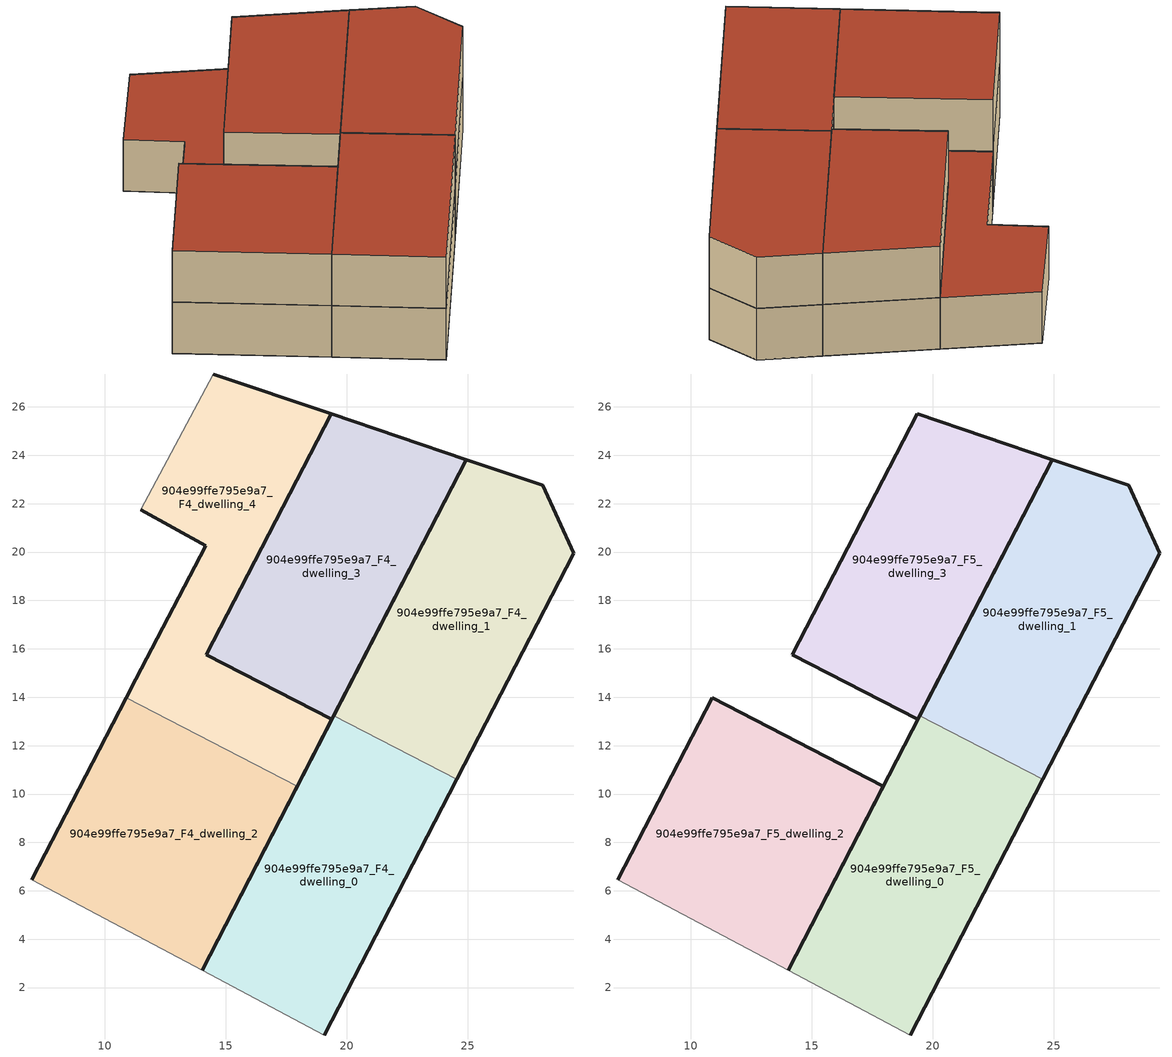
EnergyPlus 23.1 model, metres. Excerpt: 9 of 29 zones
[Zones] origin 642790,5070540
904e99ffe795e9a7_F4_dwelling_0
 floor to 904e99ffe795e9a7_F3_dwelling_0 (EU_floor_Construction): 19.08,0.04 24.55,10.6 19.47,13.24 14.02,2.72 z12
 wall outside (EU_wall_Construction): 14.02,2.72 19.47,13.24 / 24.55,10.6 19.08,0.04 z12:15
 wall adiabatic (EU_wall_Construction): 19.08,0.04 14.02,2.72 z12:15
 wall to 904e99ffe795e9a7_F4_dwelling_1 (EU_wall_Construction): 19.47,13.24 24.55,10.6 z12:15
904e99ffe795e9a7_F4_dwelling_1
 floor to 904e99ffe795e9a7_F3_dwelling_1 (EU_floor_Construction): 24.55,10.6 29.39,19.95 28.09,22.75 24.95,23.82 19.47,13.24 z12
 wall outside (EU_wall_Construction): 19.47,13.24 24.95,23.82 28.09,22.75 29.39,19.95 24.55,10.6 z12:15
904e99ffe795e9a7_F4_dwelling_2
 floor to 904e99ffe795e9a7_F3_dwelling_2 (EU_floor_Construction): 14.02,2.72 17.96,10.32 10.88,13.99 6.97,6.45 z12
 wall outside (EU_wall_Construction): 6.97,6.45 10.88,13.99 / 17.96,10.32 14.02,2.72 z12:15
 wall adiabatic (EU_wall_Construction): 14.02,2.72 6.97,6.45 z12:15
 wall to 904e99ffe795e9a7_F4_dwelling_4 (EU_wall_Construction): 10.88,13.99 17.96,10.32 z12:15
904e99ffe795e9a7_F4_dwelling_3
 floor to 904e99ffe795e9a7_F3_dwelling_3 (EU_floor_Construction): 19.39,13.08 24.95,23.82 19.35,25.71 14.2,15.77 z12
 wall outside (EU_wall_Construction): 24.95,23.82 19.39,13.08 14.2,15.77 19.35,25.71 24.95,23.82 z12:15
904e99ffe795e9a7_F4_dwelling_4
 floor to 904e99ffe795e9a7_F3_dwelling_4 (EU_floor_Construction): 17.96,10.32 19.39,13.08 14.2,15.77 19.35,25.71 14.48,27.36 11.48,21.76 14.18,20.25 11.28,14.75 10.88,13.99 z12
 wall outside (EU_wall_Construction): 10.88,13.99 11.28,14.75 14.18,20.25 11.48,21.76 / 14.48,27.36 19.35,25.71 14.2,15.77 19.39,13.08 17.96,10.32 z12:15
 wall adiabatic (EU_wall_Construction): 11.48,21.76 14.48,27.36 z12:15
 roof outside (EU_roof_Construction): 19.35,25.71 14.2,15.77 19.39,13.08 17.96,10.32 10.88,13.99 11.28,14.75 14.18,20.25 11.48,21.76 14.48,27.36 z15
904e99ffe795e9a7_F5_dwelling_0
 floor to 904e99ffe795e9a7_F4_dwelling_0 (EU_floor_Construction): 19.08,0.04 24.55,10.6 19.47,13.24 14.02,2.72 z15
 wall outside (EU_wall_Construction): 14.02,2.72 19.47,13.24 / 24.55,10.6 19.08,0.04 z15:18
 wall adiabatic (EU_wall_Construction): 19.08,0.04 14.02,2.72 z15:18
 wall to 904e99ffe795e9a7_F5_dwelling_1 (EU_wall_Construction): 19.47,13.24 24.55,10.6 z15:18
 roof outside (EU_roof_Construction): 24.55,10.6 19.08,0.04 14.02,2.72 19.47,13.24 z18
904e99ffe795e9a7_F5_dwelling_1
 floor to 904e99ffe795e9a7_F4_dwelling_1 (EU_floor_Construction): 24.55,10.6 29.39,19.95 28.09,22.75 24.95,23.82 19.47,13.24 z15
 wall outside (EU_wall_Construction): 19.47,13.24 24.95,23.82 28.09,22.75 29.39,19.95 24.55,10.6 z15:18
 roof outside (EU_roof_Construction): 28.09,22.75 29.39,19.95 24.55,10.6 19.47,13.24 24.95,23.82 z18
904e99ffe795e9a7_F5_dwelling_2
 floor to 904e99ffe795e9a7_F4_dwelling_2 (EU_floor_Construction): 14.02,2.72 17.96,10.32 10.88,13.99 6.97,6.45 z15
 wall outside (EU_wall_Construction): 6.97,6.45 10.88,13.99 17.96,10.32 14.02,2.72 z15:18
 wall adiabatic (EU_wall_Construction): 14.02,2.72 6.97,6.45 z15:18
 roof outside (EU_roof_Construction): 17.96,10.32 14.02,2.72 6.97,6.45 10.88,13.99 z18
904e99ffe795e9a7_F5_dwelling_3
 floor to 904e99ffe795e9a7_F4_dwelling_3 (EU_floor_Construction): 19.39,13.08 24.95,23.82 19.35,25.71 14.2,15.77 z15
 wall outside (EU_wall_Construction): 24.95,23.82 19.39,13.08 14.2,15.77 19.35,25.71 24.95,23.82 z15:18
 roof outside (EU_roof_Construction): 24.95,23.82 19.39,13.08 14.2,15.77 19.35,25.71 z18
[Building]
EU S2 Campaign: North Axis=0; Terrain=City; Solar Distribution=FullExterior
[Site:Location]
Lyon-Bron: Latitude=45.75; Longitude=5; Time Zone=1; Elevation=198
[SizingPeriod:WeatherFileDays]
AnnualSizingPeriod: Begin Month=1; Begin Day of Month=1; End Month=12; End Day of Month=31; Day of Week for Start Day=Monday; Use Weather File Daylight Saving Period=No; Use Weather File Rain and Snow Indicators=No
[MATERIAL]
EU_InternalMass_Material: Roughness=MediumRough; Thickness=0.1; Conductivity=1; Density=1800; Specific Heat=900; Thermal Absorptance=0.9; Solar Absorptance=0.7; Visible Absorptance=0.7
[MATERIAL:NOMASS] Roughness=MediumRough; Thermal Absorptance=0.9; Solar Absorptance=0.7; Visible Absorptance=0.7
Name | Thermal Resistance
EU_wall_NoMass | 0.776494
EU_roof_NoMass | 0.486893
EU_floor_NoMass | 0.421597
[CONSTRUCTION]
EU_wall_Construction: EU_wall_NoMass
EU_roof_Construction: EU_roof_NoMass
EU_floor_Construction: EU_floor_NoMass
EU_InternalMass_Construction: EU_InternalMass_Material
[ZONE] Type=1; Multiplier=1; Ceiling Height=autocalculate; Floor Area=autocalculate; Part of Total Floor Area=Yes
Name | Volume
904e99ffe795e9a7_F4_dwelling_0; 904e99ffe795e9a7_F5_dwelling_0 | 203.909
904e99ffe795e9a7_F4_dwelling_1; 904e99ffe795e9a7_F5_dwelling_1 | 203.936
904e99ffe795e9a7_F4_dwelling_2; 904e99ffe795e9a7_F5_dwelling_2 | 203.941
904e99ffe795e9a7_F4_dwelling_3; 904e99ffe795e9a7_F5_dwelling_3 | 203.933
904e99ffe795e9a7_F4_dwelling_4 | 203.922
[INTERNALMASS] Construction=EU_InternalMass_Construction
Name | Zone or ZoneList | Surface Area
904e99ffe795e9a7_F4_dwelling_0_EU_InternalMass | 904e99ffe795e9a7_F4_dwelling_0 | 67.9712
904e99ffe795e9a7_F4_dwelling_1_EU_InternalMass | 904e99ffe795e9a7_F4_dwelling_1 | 67.9787
904e99ffe795e9a7_F4_dwelling_2_EU_InternalMass | 904e99ffe795e9a7_F4_dwelling_2 | 67.9788
904e99ffe795e9a7_F4_dwelling_3_EU_InternalMass | 904e99ffe795e9a7_F4_dwelling_3 | 67.9776
904e99ffe795e9a7_F4_dwelling_4_EU_InternalMass | 904e99ffe795e9a7_F4_dwelling_4 | 67.9741
904e99ffe795e9a7_F5_dwelling_0_EU_InternalMass | 904e99ffe795e9a7_F5_dwelling_0 | 84.9731
904e99ffe795e9a7_F5_dwelling_1_EU_InternalMass | 904e99ffe795e9a7_F5_dwelling_1 | 84.9738
904e99ffe795e9a7_F5_dwelling_2_EU_InternalMass | 904e99ffe795e9a7_F5_dwelling_2 | 84.9746
904e99ffe795e9a7_F5_dwelling_3_EU_InternalMass | 904e99ffe795e9a7_F5_dwelling_3 | 84.9727
[OTHEREQUIPMENT] Fuel Type=Electricity; Design Level Calculation Method=Watts/Area; Power per Zone Floor Area=1; Fraction Latent=0; Fraction Radiant=0; Fraction Lost=0; Carbon Dioxide Generation Rate=0; EndUse Subcategory=EU_Step8_InternalGains
Name | Zone or ZoneList or Space or SpaceList | Schedule
EU_Step8_InternalGain_904e99ffe795e9a7_F4_dwelling_0_f000 | 904e99ffe795e9a7_F4_dwelling_0 | EU_Step8_GainSchedule_904e99ffe795e9a7_F4_dwelling_0_f000
EU_Step8_InternalGain_904e99ffe795e9a7_F4_dwelling_1_f000 | 904e99ffe795e9a7_F4_dwelling_1 | EU_Step8_GainSchedule_904e99ffe795e9a7_F4_dwelling_1_f000
EU_Step8_InternalGain_904e99ffe795e9a7_F4_dwelling_2_f000 | 904e99ffe795e9a7_F4_dwelling_2 | EU_Step8_GainSchedule_904e99ffe795e9a7_F4_dwelling_2_f000
EU_Step8_InternalGain_904e99ffe795e9a7_F4_dwelling_3_f000 | 904e99ffe795e9a7_F4_dwelling_3 | EU_Step8_GainSchedule_904e99ffe795e9a7_F4_dwelling_3_f000
EU_Step8_InternalGain_904e99ffe795e9a7_F4_dwelling_4_f000 | 904e99ffe795e9a7_F4_dwelling_4 | EU_Step8_GainSchedule_904e99ffe795e9a7_F4_dwelling_4_f000
EU_Step8_InternalGain_904e99ffe795e9a7_F5_dwelling_0_f000 | 904e99ffe795e9a7_F5_dwelling_0 | EU_Step8_GainSchedule_904e99ffe795e9a7_F5_dwelling_0_f000
EU_Step8_InternalGain_904e99ffe795e9a7_F5_dwelling_1_f000 | 904e99ffe795e9a7_F5_dwelling_1 | EU_Step8_GainSchedule_904e99ffe795e9a7_F5_dwelling_1_f000
EU_Step8_InternalGain_904e99ffe795e9a7_F5_dwelling_2_f000 | 904e99ffe795e9a7_F5_dwelling_2 | EU_Step8_GainSchedule_904e99ffe795e9a7_F5_dwelling_2_f000
EU_Step8_InternalGain_904e99ffe795e9a7_F5_dwelling_3_f000 | 904e99ffe795e9a7_F5_dwelling_3 | EU_Step8_GainSchedule_904e99ffe795e9a7_F5_dwelling_3_f000
[ZONEVENTILATION:DESIGNFLOWRATE] Schedule=EU_AlwaysOn; Design Flow Rate Calculation Method=AirChanges/Hour; Air Changes per Hour=0.693814; Ventilation Type=Natural; Fan Pressure Rise=0; Fan Total Efficiency=1; Constant Term Coefficient=1; Temperature Term Coefficient=0; Velocity Term Coefficient=0; Velocity Squared Term Coefficient=0; Minimum Indoor Temperature=-100; Maximum Indoor Temperature=100; Delta Temperature=-100; Minimum Outdoor Temperature=-100; Maximum Outdoor Temperature=100; Maximum Wind Speed=40
Name | Zone or ZoneList or Space or SpaceList
EU_ConstantAir_904e99ffe795e9a7_F4_dwelling_0 | 904e99ffe795e9a7_F4_dwelling_0
EU_ConstantAir_904e99ffe795e9a7_F4_dwelling_1 | 904e99ffe795e9a7_F4_dwelling_1
EU_ConstantAir_904e99ffe795e9a7_F4_dwelling_2 | 904e99ffe795e9a7_F4_dwelling_2
EU_ConstantAir_904e99ffe795e9a7_F4_dwelling_3 | 904e99ffe795e9a7_F4_dwelling_3
EU_ConstantAir_904e99ffe795e9a7_F4_dwelling_4 | 904e99ffe795e9a7_F4_dwelling_4
EU_ConstantAir_904e99ffe795e9a7_F5_dwelling_0 | 904e99ffe795e9a7_F5_dwelling_0
EU_ConstantAir_904e99ffe795e9a7_F5_dwelling_1 | 904e99ffe795e9a7_F5_dwelling_1
EU_ConstantAir_904e99ffe795e9a7_F5_dwelling_2 | 904e99ffe795e9a7_F5_dwelling_2
EU_ConstantAir_904e99ffe795e9a7_F5_dwelling_3 | 904e99ffe795e9a7_F5_dwelling_3
[HVACTEMPLATE:THERMOSTAT] Constant Heating Setpoint=20; Constant Cooling Setpoint=50
EU_HeatOnly_904e99ffe795e9a7_F3_dwelling_1; EU_HeatOnly_904e99ffe795e9a7_F3_dwelling_2; EU_HeatOnly_904e99ffe795e9a7_F3_dwelling_3; EU_HeatOnly_904e99ffe795e9a7_F3_dwelling_4; EU_HeatOnly_904e99ffe795e9a7_F4_dwelling_0; EU_HeatOnly_904e99ffe795e9a7_F4_dwelling_1; EU_HeatOnly_904e99ffe795e9a7_F4_dwelling_2; EU_HeatOnly_904e99ffe795e9a7_F4_dwelling_3; EU_HeatOnly_904e99ffe795e9a7_F4_dwelling_4; EU_HeatOnly_904e99ffe795e9a7_F5_dwelling_0; EU_HeatOnly_904e99ffe795e9a7_F5_dwelling_1; EU_HeatOnly_904e99ffe795e9a7_F5_dwelling_2; EU_HeatOnly_904e99ffe795e9a7_F5_dwelling_3
[HVACTEMPLATE:ZONE:IDEALLOADSAIRSYSTEM] System Availability Schedule=EU_AlwaysOn; Maximum Heating Supply Air Temperature=50; Minimum Cooling Supply Air Temperature=13; Maximum Heating Supply Air Humidity Ratio=0.0156; Minimum Cooling Supply Air Humidity Ratio=0.0077; Heating Limit=NoLimit; Cooling Limit=NoLimit; Heating Availability Schedule=EU_AlwaysOn; Cooling Availability Schedule=EU_CoolingOff; Dehumidification Control Type=ConstantSensibleHeatRatio; Cooling Sensible Heat Ratio=0.7; Dehumidification Setpoint=60; Humidification Control Type=None; Humidification Setpoint=30; Outdoor Air Method=None; Outdoor Air Flow Rate per Person=0.00944; Outdoor Air Flow Rate per Zone Floor Area=0; Outdoor Air Flow Rate per Zone=0; Demand Controlled Ventilation Type=None; Outdoor Air Economizer Type=NoEconomizer; Heat Recovery Type=None; Sensible Heat Recovery Effectiveness=0.7; Latent Heat Recovery Effectiveness=0.65
Name | Template Thermostat
904e99ffe795e9a7_F4_dwelling_0 | EU_HeatOnly_904e99ffe795e9a7_F4_dwelling_0
904e99ffe795e9a7_F4_dwelling_1 | EU_HeatOnly_904e99ffe795e9a7_F4_dwelling_1
904e99ffe795e9a7_F4_dwelling_2 | EU_HeatOnly_904e99ffe795e9a7_F4_dwelling_2
904e99ffe795e9a7_F4_dwelling_3 | EU_HeatOnly_904e99ffe795e9a7_F4_dwelling_3
904e99ffe795e9a7_F4_dwelling_4 | EU_HeatOnly_904e99ffe795e9a7_F4_dwelling_4
904e99ffe795e9a7_F5_dwelling_0 | EU_HeatOnly_904e99ffe795e9a7_F5_dwelling_0
904e99ffe795e9a7_F5_dwelling_1 | EU_HeatOnly_904e99ffe795e9a7_F5_dwelling_1
904e99ffe795e9a7_F5_dwelling_2 | EU_HeatOnly_904e99ffe795e9a7_F5_dwelling_2
904e99ffe795e9a7_F5_dwelling_3 | EU_HeatOnly_904e99ffe795e9a7_F5_dwelling_3
[SIZING:ZONE] Zone Cooling Design Supply Air Temperature Input Method=SupplyAirTemperature; Zone Cooling Design Supply Air Temperature=13; Zone Heating Design Supply Air Temperature Input Method=SupplyAirTemperature; Zone Heating Design Supply Air Temperature=50; Zone Cooling Design Supply Air Humidity Ratio=0.008; Zone Heating Design Supply Air Humidity Ratio=0.008; Cooling Design Air Flow Method=DesignDay; Cooling Design Air Flow Rate=0; Cooling Minimum Air Flow per Zone Floor Area=0.000762; Cooling Minimum Air Flow=0; Cooling Minimum Air Flow Fraction=0.2; Heating Design Air Flow Method=DesignDay; Heating Design Air Flow Rate=0; Heating Maximum Air Flow per Zone Floor Area=0.002032; Heating Maximum Air Flow=0.141576; Heating Maximum Air Flow Fraction=0.3; Account for Dedicated Outdoor Air System=No; Dedicated Outdoor Air System Control Strategy=NeutralSupplyAir; Dedicated Outdoor Air Low Setpoint Temperature for Design=autosize; Dedicated Outdoor Air High Setpoint Temperature for Design=autosize; Zone Load Sizing Method=Sensible Load Only No Latent Load; Zone Latent Cooling Design Supply Air Humidity Ratio Input Method=HumidityRatioDifference; Zone Cooling Design Supply Air Humidity Ratio Difference=0.005; Zone Latent Heating Design Supply Air Humidity Ratio Input Method=HumidityRatioDifference; Zone Humidification Design Supply Air Humidity Ratio Difference=0.005
904e99ffe795e9a7_F4_dwelling_0; 904e99ffe795e9a7_F4_dwelling_1; 904e99ffe795e9a7_F4_dwelling_2; 904e99ffe795e9a7_F4_dwelling_3; 904e99ffe795e9a7_F4_dwelling_4; 904e99ffe795e9a7_F5_dwelling_0; 904e99ffe795e9a7_F5_dwelling_1; 904e99ffe795e9a7_F5_dwelling_2; 904e99ffe795e9a7_F5_dwelling_3
[SCHEDULE:CONSTANT]
Name | Hourly Value
EU_AlwaysOn | 1
EU_CoolingOff | 0
[SCHEDULE:FILE] Column Number=1; Rows to Skip at Top=0; Number of Hours of Data=8760; Column Separator=Comma; Interpolate to Timestep=No; Minutes per Item=60; Adjust Schedule for Daylight Savings=Yes
Name | File
EU_Step8_GainSchedule_904e99ffe795e9a7_F4_dwelling_0_f000 | ../../schedules/904e99ffe795e9a7/904e99ffe795e9a7_F4_dwelling_0_f000_gain.csv
EU_Step8_GainSchedule_904e99ffe795e9a7_F4_dwelling_1_f000 | ../../schedules/904e99ffe795e9a7/904e99ffe795e9a7_F4_dwelling_1_f000_gain.csv
EU_Step8_GainSchedule_904e99ffe795e9a7_F4_dwelling_2_f000 | ../../schedules/904e99ffe795e9a7/904e99ffe795e9a7_F4_dwelling_2_f000_gain.csv
EU_Step8_GainSchedule_904e99ffe795e9a7_F4_dwelling_3_f000 | ../../schedules/904e99ffe795e9a7/904e99ffe795e9a7_F4_dwelling_3_f000_gain.csv
EU_Step8_GainSchedule_904e99ffe795e9a7_F4_dwelling_4_f000 | ../../schedules/904e99ffe795e9a7/904e99ffe795e9a7_F4_dwelling_4_f000_gain.csv
EU_Step8_GainSchedule_904e99ffe795e9a7_F5_dwelling_0_f000 | ../../schedules/904e99ffe795e9a7/904e99ffe795e9a7_F5_dwelling_0_f000_gain.csv
EU_Step8_GainSchedule_904e99ffe795e9a7_F5_dwelling_1_f000 | ../../schedules/904e99ffe795e9a7/904e99ffe795e9a7_F5_dwelling_1_f000_gain.csv
EU_Step8_GainSchedule_904e99ffe795e9a7_F5_dwelling_2_f000 | ../../schedules/904e99ffe795e9a7/904e99ffe795e9a7_F5_dwelling_2_f000_gain.csv
EU_Step8_GainSchedule_904e99ffe795e9a7_F5_dwelling_3_f000 | ../../schedules/904e99ffe795e9a7/904e99ffe795e9a7_F5_dwelling_3_f000_gain.csv
